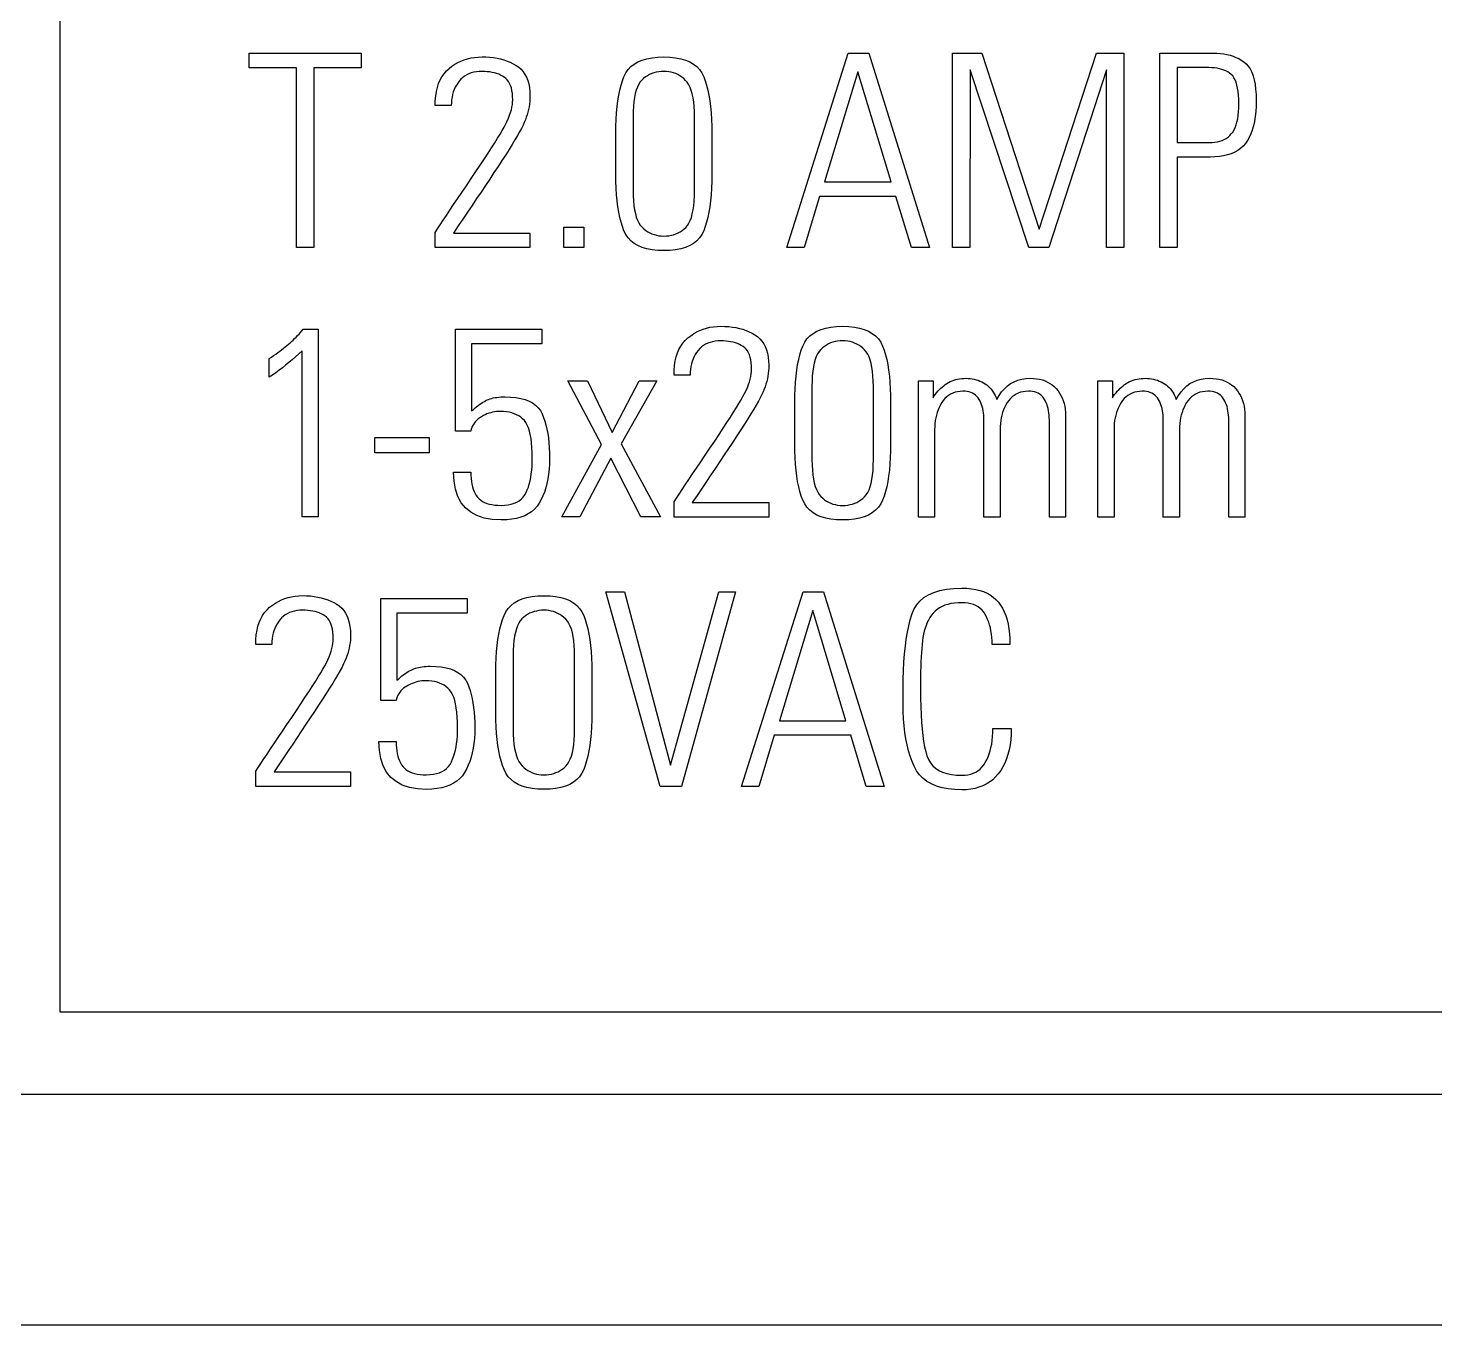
# Model space of a CAD drawing. Header units: inches. Extents: x 0.6 to 61.5, y 0.9 to 41.7.
# Drawn here: x 3.07 to 3.651, y 35.077 to 35.612 of the extents above; entities that cross this region are included whole.
import ezdxf

# ---------------------------------------------------------------- set-up
doc = ezdxf.new("R2010")
doc.units = ezdxf.units.IN
doc.header["$MEASUREMENT"] = 0
doc.layers.add('ARTWORK', color=2, linetype='Continuous')
doc.layers.add('OBJECT', color=7, linetype='Continuous')

msp = doc.modelspace()

# ---------------------------------------------------------------- linework, layer by layer
at = {"layer": 'ARTWORK'}
for points in [[(3.08339, 37.13846), (7.21339, 37.13846), (7.21339, 35.20646), (3.08339, 35.20646), (3.08339, 37.13846)], [(3.18088, 35.596), (3.16134, 35.596), (3.16134, 35.602), (3.20756, 35.602), (3.20756, 35.596), (3.18801, 35.596), (3.18801, 35.52178), (3.18088, 35.52178), (3.18088, 35.596), (3.18088, 35.596)], [(3.41701, 35.602), (3.44201, 35.52179), (3.43456, 35.52179), (3.42822, 35.54288), (3.39665, 35.54288), (3.39033, 35.52179), (3.38322, 35.52179), (3.40856, 35.602), (3.41701, 35.602), (3.41701, 35.602)], [(3.45153, 35.52178), (3.45153, 35.60199), (3.4636, 35.60199), (3.48722, 35.52941), (3.51087, 35.60199), (3.52219, 35.60199), (3.52219, 35.52178), (3.51508, 35.52178), (3.51508, 35.5951), (3.49129, 35.52178), (3.48307, 35.52178), (3.45885, 35.5951), (3.45864, 35.52178), (3.45153, 35.52178), (3.45153, 35.52178)], [(3.53711, 35.602), (3.55911, 35.602), (3.55911, 35.602), (3.5606, 35.60196), (3.56204, 35.60185), (3.56342, 35.60168), (3.56476, 35.60143), (3.56605, 35.60111), (3.56728, 35.60072), (3.56847, 35.60025), (3.5696, 35.59972), (3.57068, 35.59912), (3.57172, 35.59844), (3.57172, 35.59844), (3.57268, 35.59764), (3.57355, 35.59667), (3.57431, 35.59552), (3.57497, 35.59419), (3.57552, 35.59269), (3.57598, 35.59102), (3.57633, 35.58917), (3.57659, 35.58714), (3.57674, 35.58493), (3.57679, 35.58255), (3.57679, 35.58255), (3.57674, 35.58017), (3.57661, 35.57793), (3.57639, 35.57582), (3.57608, 35.57384), (3.57568, 35.57199), (3.5752, 35.57027), (3.57463, 35.56869), (3.57397, 35.56724), (3.57322, 35.56592), (3.57238, 35.56473), (3.57238, 35.56473), (3.57145, 35.56366), (3.5704, 35.56271), (3.56923, 35.56186), (3.56795, 35.56113), (3.56654, 35.56051), (3.56503, 35.56001), (3.56339, 35.55961), (3.56164, 35.55933), (3.55977, 35.55916), (3.55779, 35.55911), (3.54423, 35.55911), (3.54423, 35.52179), (3.53711, 35.52179), (3.53711, 35.602), (3.53711, 35.602)], [(3.27722, 35.52178), (3.23813, 35.52178), (3.23813, 35.52799), (3.23813, 35.52799), (3.23913, 35.52954), (3.24023, 35.53123), (3.24145, 35.53308), (3.24277, 35.53508), (3.2442, 35.53722), (3.24574, 35.53952), (3.24739, 35.54197), (3.24914, 35.54457), (3.251, 35.54733), (3.25296, 35.55023), (3.25296, 35.55023), (3.25491, 35.55312), (3.25673, 35.55584), (3.25842, 35.55839), (3.25998, 35.56077), (3.26141, 35.56299), (3.2627, 35.56503), (3.26387, 35.5669), (3.2649, 35.56861), (3.2658, 35.57014), (3.26657, 35.57151), (3.26657, 35.57151), (3.26724, 35.57277), (3.26785, 35.574), (3.26838, 35.57521), (3.26884, 35.57638), (3.26923, 35.57752), (3.26955, 35.57863), (3.26979, 35.57971), (3.26997, 35.58077), (3.27008, 35.58179), (3.27011, 35.58278), (3.27011, 35.58278), (3.27008, 35.58414), (3.26997, 35.5854), (3.2698, 35.58656), (3.26955, 35.58763), (3.26924, 35.58861), (3.26885, 35.58949), (3.2684, 35.59029), (3.26787, 35.59098), (3.26728, 35.59159), (3.26661, 35.5921), (3.26661, 35.5921), (3.26589, 35.59255), (3.26513, 35.59295), (3.26432, 35.5933), (3.26347, 35.5936), (3.26258, 35.59386), (3.26164, 35.59407), (3.26066, 35.59423), (3.25963, 35.59434), (3.25856, 35.59441), (3.25745, 35.59444), (3.25745, 35.59444), (3.25625, 35.5944), (3.25512, 35.59428), (3.25404, 35.59408), (3.25301, 35.59381), (3.25205, 35.59345), (3.25114, 35.59302), (3.25028, 35.59251), (3.24949, 35.59192), (3.24874, 35.59124), (3.24806, 35.59049), (3.24806, 35.59049), (3.24743, 35.58968), (3.24688, 35.58883), (3.24639, 35.58792), (3.24596, 35.58698), (3.2456, 35.58598), (3.2453, 35.58495), (3.24507, 35.58386), (3.24491, 35.58273), (3.24481, 35.58156), (3.24478, 35.58034), (3.23813, 35.58034), (3.23813, 35.58034), (3.23818, 35.58239), (3.23835, 35.58433), (3.23864, 35.58615), (3.23904, 35.58786), (3.23955, 35.58945), (3.24018, 35.59092), (3.24092, 35.59228), (3.24178, 35.59352), (3.24276, 35.59465), (3.24385, 35.59566), (3.24385, 35.59566), (3.24501, 35.59657), (3.24622, 35.59738), (3.24747, 35.5981), (3.24876, 35.59873), (3.2501, 35.59925), (3.25148, 35.59968), (3.25291, 35.60002), (3.25438, 35.60026), (3.25589, 35.6004), (3.25745, 35.60045), (3.25745, 35.60045), (3.25909, 35.60042), (3.26067, 35.60031), (3.26221, 35.60014), (3.26369, 35.59989), (3.26512, 35.59958), (3.2665, 35.59919), (3.26783, 35.59874), (3.26911, 35.59821), (3.27033, 35.59762), (3.2715, 35.59695), (3.2715, 35.59695), (3.27259, 35.59619), (3.27356, 35.59533), (3.27442, 35.59434), (3.27516, 35.59325), (3.27579, 35.59205), (3.27631, 35.59073), (3.27671, 35.5893), (3.27699, 35.58776), (3.27717, 35.5861), (3.27722, 35.58434), (3.27722, 35.58434), (3.2772, 35.58321), (3.27713, 35.58208), (3.27701, 35.58097), (3.27685, 35.57986), (3.27664, 35.57876), (3.27638, 35.57767), (3.27608, 35.57659), (3.27573, 35.57552), (3.27533, 35.57445), (3.27489, 35.5734), (3.27489, 35.5734), (3.27436, 35.57226), (3.27371, 35.57098), (3.27293, 35.56955), (3.27204, 35.56796), (3.27101, 35.56622), (3.26987, 35.56434), (3.2686, 35.5623), (3.26721, 35.56011), (3.26569, 35.55777), (3.26406, 35.55528), (3.26406, 35.55528), (3.26235, 35.5527), (3.26061, 35.55008), (3.25884, 35.54742), (3.25704, 35.54472), (3.25522, 35.54199), (3.25337, 35.53922), (3.25149, 35.53642), (3.24958, 35.53358), (3.24764, 35.5307), (3.24568, 35.52778), (3.27722, 35.52778), (3.27722, 35.52178), (3.27722, 35.52178)], [(3.35223, 35.56889), (3.35223, 35.55211), (3.35223, 35.55211), (3.3522, 35.54914), (3.3521, 35.54631), (3.35193, 35.54362), (3.3517, 35.54107), (3.3514, 35.53866), (3.35103, 35.53639), (3.3506, 35.53426), (3.3501, 35.53227), (3.34953, 35.53043), (3.3489, 35.52872), (3.3489, 35.52872), (3.34813, 35.52717), (3.34717, 35.52578), (3.34601, 35.52456), (3.34466, 35.5235), (3.34312, 35.5226), (3.34137, 35.52187), (3.33944, 35.5213), (3.3373, 35.5209), (3.33497, 35.52065), (3.33245, 35.52057), (3.33245, 35.52057), (3.32992, 35.52065), (3.32759, 35.5209), (3.32546, 35.5213), (3.32352, 35.52187), (3.32178, 35.5226), (3.32024, 35.5235), (3.31888, 35.52456), (3.31773, 35.52578), (3.31677, 35.52717), (3.31601, 35.52872), (3.31601, 35.52872), (3.31537, 35.53043), (3.3148, 35.53227), (3.3143, 35.53426), (3.31386, 35.53639), (3.31349, 35.53866), (3.31319, 35.54107), (3.31296, 35.54362), (3.31279, 35.54631), (3.31269, 35.54914), (3.31266, 35.55211), (3.31266, 35.56889), (3.31266, 35.56889), (3.31269, 35.57186), (3.31279, 35.57469), (3.31296, 35.57738), (3.31319, 35.57994), (3.31349, 35.58235), (3.31386, 35.58462), (3.3143, 35.58675), (3.3148, 35.58874), (3.31537, 35.59058), (3.31601, 35.59229), (3.31601, 35.59229), (3.31677, 35.59384), (3.31773, 35.59523), (3.31888, 35.59645), (3.32024, 35.59751), (3.32178, 35.59841), (3.32352, 35.59914), (3.32546, 35.59971), (3.32759, 35.60012), (3.32992, 35.60036), (3.33245, 35.60045), (3.33245, 35.60045), (3.33497, 35.60036), (3.3373, 35.60012), (3.33944, 35.59971), (3.34137, 35.59914), (3.34312, 35.59841), (3.34466, 35.59751), (3.34601, 35.59645), (3.34717, 35.59523), (3.34813, 35.59384), (3.3489, 35.59229), (3.3489, 35.59229), (3.34953, 35.59058), (3.3501, 35.58874), (3.3506, 35.58675), (3.35103, 35.58462), (3.3514, 35.58235), (3.3517, 35.57994), (3.35193, 35.57738), (3.3521, 35.57469), (3.3522, 35.57186), (3.35223, 35.56889)], [(3.54423, 35.56511), (3.55745, 35.56511), (3.55745, 35.56511), (3.55862, 35.56514), (3.55973, 35.56525), (3.56079, 35.56543), (3.56178, 35.56568), (3.56272, 35.566), (3.5636, 35.56639), (3.56443, 35.56685), (3.56519, 35.56739), (3.5659, 35.56799), (3.56655, 35.56866), (3.56655, 35.56866), (3.56714, 35.56943), (3.56768, 35.57031), (3.56814, 35.5713), (3.56855, 35.57239), (3.56889, 35.57359), (3.56918, 35.5749), (3.56939, 35.57632), (3.56955, 35.57784), (3.56964, 35.57948), (3.56968, 35.58122), (3.56968, 35.58122), (3.56964, 35.583), (3.56955, 35.58466), (3.56939, 35.58618), (3.56917, 35.58757), (3.56888, 35.58884), (3.56854, 35.58997), (3.56812, 35.59098), (3.56765, 35.59185), (3.56711, 35.5926), (3.56651, 35.59322), (3.56651, 35.59322), (3.56585, 35.59375), (3.56513, 35.59422), (3.56435, 35.59464), (3.56352, 35.595), (3.56263, 35.59531), (3.56168, 35.59556), (3.56068, 35.59576), (3.55962, 35.5959), (3.5585, 35.59598), (3.55733, 35.59601), (3.54423, 35.59601), (3.54423, 35.56511)], [(3.31978, 35.54533), (3.31978, 35.54533), (3.31982, 35.54312), (3.31993, 35.54107), (3.32011, 35.53917), (3.32037, 35.53742), (3.3207, 35.53584), (3.3211, 35.5344), (3.32158, 35.53312), (3.32213, 35.532), (3.32275, 35.53103), (3.32345, 35.53022), (3.32345, 35.53022), (3.3242, 35.52953), (3.32498, 35.5289), (3.3258, 35.52835), (3.32665, 35.52788), (3.32753, 35.52747), (3.32845, 35.52714), (3.32939, 35.52689), (3.33038, 35.5267), (3.3314, 35.52659), (3.33245, 35.52656), (3.33245, 35.52656), (3.33352, 35.52659), (3.33455, 35.5267), (3.33555, 35.52688), (3.33651, 35.52712), (3.33744, 35.52744), (3.33833, 35.52783), (3.33918, 35.5283), (3.33999, 35.52883), (3.34077, 35.52944), (3.34151, 35.53011), (3.34151, 35.53011), (3.34219, 35.53091), (3.3428, 35.53186), (3.34334, 35.53298), (3.34381, 35.53426), (3.34421, 35.5357), (3.34453, 35.5373), (3.34478, 35.53906), (3.34496, 35.54099), (3.34507, 35.54308), (3.3451, 35.54533), (3.3451, 35.57567), (3.3451, 35.57567), (3.34507, 35.57788), (3.34496, 35.57993), (3.34477, 35.58183), (3.34452, 35.58357), (3.34419, 35.58516), (3.34379, 35.58659), (3.34331, 35.58787), (3.34276, 35.58899), (3.34214, 35.58996), (3.34145, 35.59078), (3.34145, 35.59078), (3.3407, 35.59148), (3.33992, 35.5921), (3.3391, 35.59265), (3.33825, 35.59313), (3.33737, 35.59353), (3.33645, 35.59386), (3.3355, 35.59412), (3.33452, 35.5943), (3.3335, 35.59441), (3.33245, 35.59445), (3.33245, 35.59445), (3.33138, 35.59441), (3.33034, 35.5943), (3.32934, 35.59413), (3.32838, 35.59388), (3.32746, 35.59356), (3.32657, 35.59317), (3.32572, 35.5927), (3.32491, 35.59217), (3.32413, 35.59157), (3.3234, 35.59089), (3.3234, 35.59089), (3.32271, 35.5901), (3.3221, 35.58914), (3.32156, 35.58802), (3.32109, 35.58675), (3.32069, 35.5853), (3.32036, 35.5837), (3.32011, 35.58194), (3.31993, 35.58001), (3.31982, 35.57792), (3.31978, 35.57567), (3.31978, 35.54533), (3.31978, 35.54533)], [(3.42623, 35.54888), (3.41255, 35.5943), (3.39877, 35.54888), (3.42623, 35.54888)], [(3.29127, 35.53023), (3.29949, 35.53023), (3.29949, 35.5218), (3.29127, 35.5218), (3.29127, 35.53023), (3.29127, 35.53023)], [(3.16967, 35.476), (3.16967, 35.476), (3.17059, 35.47664), (3.17148, 35.47727), (3.17234, 35.47789), (3.17318, 35.4785), (3.17399, 35.4791), (3.17477, 35.47969), (3.17552, 35.48027), (3.17625, 35.48084), (3.17694, 35.4814), (3.17761, 35.48195), (3.17761, 35.48195), (3.17826, 35.4825), (3.1789, 35.48307), (3.17953, 35.48365), (3.18015, 35.48424), (3.18076, 35.48485), (3.18136, 35.48547), (3.18196, 35.48611), (3.18254, 35.48677), (3.18311, 35.48744), (3.18367, 35.48812), (3.18989, 35.48812), (3.18989, 35.41068), (3.18322, 35.41068), (3.18322, 35.47922), (3.18322, 35.47922), (3.18186, 35.47795), (3.18051, 35.47672), (3.17915, 35.47553), (3.17779, 35.47439), (3.17644, 35.47328), (3.17508, 35.47221), (3.17373, 35.47118), (3.17237, 35.47019), (3.17102, 35.46924), (3.16967, 35.46833), (3.16967, 35.476), (3.16967, 35.476)], [(3.28531, 35.4349), (3.28531, 35.4349), (3.28527, 35.43263), (3.28514, 35.43046), (3.28493, 35.42838), (3.28463, 35.42639), (3.28425, 35.42449), (3.28378, 35.42269), (3.28323, 35.42098), (3.2826, 35.41936), (3.28188, 35.41783), (3.28107, 35.4164), (3.28107, 35.4164), (3.28016, 35.41508), (3.2791, 35.41389), (3.27789, 35.41285), (3.27655, 35.41195), (3.27505, 35.41119), (3.27341, 35.41056), (3.27163, 35.41008), (3.2697, 35.40973), (3.26762, 35.40952), (3.26541, 35.40945), (3.26541, 35.40945), (3.26167, 35.40965), (3.25833, 35.41024), (3.25538, 35.41123), (3.25282, 35.41262), (3.25066, 35.4144), (3.24889, 35.41658), (3.24751, 35.41915), (3.24653, 35.42211), (3.24594, 35.42547), (3.24574, 35.42923), (3.25285, 35.42923), (3.25285, 35.42923), (3.25288, 35.42787), (3.25296, 35.42657), (3.2531, 35.42535), (3.2533, 35.42421), (3.25355, 35.42313), (3.25385, 35.42213), (3.25421, 35.4212), (3.25463, 35.42034), (3.2551, 35.41955), (3.25563, 35.41884), (3.25563, 35.41884), (3.25623, 35.4182), (3.25691, 35.41762), (3.25767, 35.41711), (3.25851, 35.41667), (3.25944, 35.4163), (3.26045, 35.41599), (3.26154, 35.41576), (3.26271, 35.41559), (3.26397, 35.41549), (3.26531, 35.41545), (3.26531, 35.41545), (3.26681, 35.41551), (3.26821, 35.41567), (3.2695, 35.41593), (3.27069, 35.41631), (3.27178, 35.41679), (3.27276, 35.41737), (3.27364, 35.41806), (3.27441, 35.41886), (3.27508, 35.41976), (3.27564, 35.42077), (3.27564, 35.42077), (3.27613, 35.42187), (3.27656, 35.42304), (3.27694, 35.42428), (3.27727, 35.42559), (3.27755, 35.42697), (3.27778, 35.42842), (3.27796, 35.42993), (3.27808, 35.43152), (3.27816, 35.43317), (3.27818, 35.4349), (3.27818, 35.4349), (3.27815, 35.43717), (3.27805, 35.43928), (3.27789, 35.44123), (3.27766, 35.44303), (3.27736, 35.44466), (3.277, 35.44614), (3.27657, 35.44745), (3.27608, 35.44861), (3.27553, 35.4496), (3.27491, 35.45044), (3.27491, 35.45044), (3.27421, 35.45116), (3.27346, 35.4518), (3.27263, 35.45237), (3.27174, 35.45287), (3.27078, 35.45328), (3.26976, 35.45362), (3.26867, 35.45389), (3.26752, 35.45408), (3.2663, 35.45419), (3.26502, 35.45423), (3.26502, 35.45423), (3.2642, 35.45421), (3.26339, 35.45414), (3.26259, 35.45404), (3.2618, 35.45388), (3.26102, 35.45369), (3.26025, 35.45345), (3.25949, 35.45316), (3.25874, 35.45284), (3.258, 35.45247), (3.25727, 35.45205), (3.25727, 35.45205), (3.25657, 35.4516), (3.25593, 35.45112), (3.25535, 35.45061), (3.25482, 35.45006), (3.25435, 35.44948), (3.25394, 35.44887), (3.25358, 35.44823), (3.25328, 35.44756), (3.25304, 35.44685), (3.25285, 35.44612), (3.24653, 35.44612), (3.24653, 35.48812), (3.28218, 35.48812), (3.28218, 35.48211), (3.25318, 35.48211), (3.25318, 35.45444), (3.25318, 35.45444), (3.25389, 35.45507), (3.25458, 35.45566), (3.25526, 35.45621), (3.25592, 35.45672), (3.25656, 35.45718), (3.2572, 35.45761), (3.25781, 35.458), (3.25842, 35.45835), (3.259, 35.45867), (3.25957, 35.45894), (3.25957, 35.45894), (3.26015, 35.45918), (3.26077, 35.4594), (3.26142, 35.4596), (3.2621, 35.45976), (3.26281, 35.4599), (3.26356, 35.46002), (3.26433, 35.4601), (3.26515, 35.46017), (3.26599, 35.4602), (3.26686, 35.46022), (3.26686, 35.46022), (3.26924, 35.46015), (3.27143, 35.45994), (3.27343, 35.45959), (3.27524, 35.4591), (3.27687, 35.45847), (3.27832, 35.4577), (3.27958, 35.45679), (3.28065, 35.45574), (3.28154, 35.45455), (3.28224, 35.45322), (3.28224, 35.45322), (3.28282, 35.45177), (3.28335, 35.45024), (3.28381, 35.44863), (3.28421, 35.44692), (3.28454, 35.44514), (3.28482, 35.44326), (3.28503, 35.4413), (3.28519, 35.43925), (3.28528, 35.43712), (3.28531, 35.4349), (3.28531, 35.4349)], [(3.37575, 35.41067), (3.33665, 35.41067), (3.33665, 35.41688), (3.33665, 35.41688), (3.33765, 35.41843), (3.33876, 35.42012), (3.33997, 35.42197), (3.3413, 35.42397), (3.34273, 35.42611), (3.34427, 35.42841), (3.34591, 35.43086), (3.34766, 35.43346), (3.34952, 35.43621), (3.35148, 35.43912), (3.35148, 35.43912), (3.35344, 35.44201), (3.35526, 35.44473), (3.35695, 35.44728), (3.3585, 35.44966), (3.35993, 35.45188), (3.36123, 35.45392), (3.36239, 35.45579), (3.36342, 35.4575), (3.36433, 35.45903), (3.3651, 35.4604), (3.3651, 35.4604), (3.36577, 35.46166), (3.36637, 35.46289), (3.3669, 35.46409), (3.36736, 35.46527), (3.36775, 35.46641), (3.36807, 35.46752), (3.36832, 35.4686), (3.3685, 35.46966), (3.3686, 35.47068), (3.36864, 35.47167), (3.36864, 35.47167), (3.3686, 35.47303), (3.3685, 35.47428), (3.36832, 35.47545), (3.36808, 35.47652), (3.36776, 35.4775), (3.36738, 35.47838), (3.36692, 35.47918), (3.3664, 35.47987), (3.3658, 35.48048), (3.36514, 35.48099), (3.36514, 35.48099), (3.36442, 35.48144), (3.36365, 35.48184), (3.36284, 35.48219), (3.36199, 35.48249), (3.3611, 35.48275), (3.36016, 35.48296), (3.35918, 35.48312), (3.35816, 35.48323), (3.35709, 35.4833), (3.35597, 35.48333), (3.35597, 35.48333), (3.35478, 35.48329), (3.35364, 35.48317), (3.35256, 35.48297), (3.35154, 35.4827), (3.35057, 35.48234), (3.34966, 35.48191), (3.34881, 35.4814), (3.34801, 35.4808), (3.34727, 35.48013), (3.34658, 35.47938), (3.34658, 35.47938), (3.34596, 35.47857), (3.3454, 35.47771), (3.34491, 35.47681), (3.34449, 35.47587), (3.34413, 35.47487), (3.34383, 35.47383), (3.3436, 35.47275), (3.34344, 35.47162), (3.34334, 35.47045), (3.3433, 35.46923), (3.33665, 35.46923), (3.33665, 35.46923), (3.33671, 35.47128), (3.33688, 35.47322), (3.33716, 35.47504), (3.33756, 35.47675), (3.33807, 35.47834), (3.3387, 35.47981), (3.33945, 35.48117), (3.34031, 35.48241), (3.34128, 35.48354), (3.34237, 35.48455), (3.34237, 35.48455), (3.34354, 35.48546), (3.34474, 35.48627), (3.34599, 35.48699), (3.34729, 35.48761), (3.34863, 35.48814), (3.35001, 35.48857), (3.35143, 35.48891), (3.3529, 35.48915), (3.35441, 35.48929), (3.35597, 35.48934), (3.35597, 35.48934), (3.35761, 35.4893), (3.3592, 35.4892), (3.36073, 35.48902), (3.36222, 35.48878), (3.36365, 35.48846), (3.36503, 35.48808), (3.36636, 35.48762), (3.36763, 35.4871), (3.36885, 35.4865), (3.37003, 35.48584), (3.37003, 35.48584), (3.37111, 35.48508), (3.37208, 35.48421), (3.37294, 35.48323), (3.37368, 35.48214), (3.37431, 35.48094), (3.37483, 35.47962), (3.37523, 35.47819), (3.37552, 35.47665), (3.37569, 35.47499), (3.37575, 35.47323), (3.37575, 35.47323), (3.37572, 35.4721), (3.37565, 35.47097), (3.37554, 35.46986), (3.37537, 35.46875), (3.37516, 35.46765), (3.37491, 35.46656), (3.3746, 35.46548), (3.37425, 35.46441), (3.37386, 35.46334), (3.37341, 35.46228), (3.37341, 35.46228), (3.37289, 35.46115), (3.37223, 35.45987), (3.37146, 35.45844), (3.37056, 35.45685), (3.36954, 35.45511), (3.36839, 35.45323), (3.36713, 35.45119), (3.36573, 35.449), (3.36422, 35.44666), (3.36258, 35.44417), (3.36258, 35.44417), (3.36087, 35.44159), (3.35913, 35.43897), (3.35736, 35.43631), (3.35557, 35.43361), (3.35374, 35.43088), (3.35189, 35.42811), (3.35001, 35.42531), (3.3481, 35.42247), (3.34617, 35.41959), (3.34421, 35.41667), (3.37575, 35.41667), (3.37575, 35.41067), (3.37575, 35.41067)], [(3.42601, 35.45778), (3.42601, 35.441), (3.42601, 35.441), (3.42598, 35.43803), (3.42588, 35.4352), (3.42571, 35.43251), (3.42548, 35.42996), (3.42518, 35.42755), (3.42481, 35.42528), (3.42438, 35.42315), (3.42388, 35.42116), (3.42331, 35.41932), (3.42268, 35.41761), (3.42268, 35.41761), (3.42192, 35.41606), (3.42096, 35.41467), (3.4198, 35.41345), (3.41845, 35.41239), (3.4169, 35.41149), (3.41516, 35.41076), (3.41322, 35.41019), (3.41109, 35.40978), (3.40876, 35.40954), (3.40624, 35.40946), (3.40624, 35.40946), (3.40371, 35.40954), (3.40138, 35.40978), (3.39925, 35.41019), (3.39731, 35.41076), (3.39557, 35.41149), (3.39402, 35.41239), (3.39267, 35.41345), (3.39151, 35.41467), (3.39056, 35.41606), (3.38979, 35.41761), (3.38979, 35.41761), (3.38915, 35.41932), (3.38858, 35.42116), (3.38808, 35.42315), (3.38765, 35.42528), (3.38728, 35.42755), (3.38698, 35.42996), (3.38674, 35.43251), (3.38658, 35.4352), (3.38648, 35.43803), (3.38644, 35.441), (3.38644, 35.45778), (3.38644, 35.45778), (3.38648, 35.46075), (3.38658, 35.46358), (3.38674, 35.46627), (3.38698, 35.46882), (3.38728, 35.47124), (3.38765, 35.47351), (3.38808, 35.47564), (3.38858, 35.47762), (3.38915, 35.47947), (3.38979, 35.48118), (3.38979, 35.48118), (3.39056, 35.48273), (3.39151, 35.48411), (3.39267, 35.48534), (3.39402, 35.4864), (3.39557, 35.48729), (3.39731, 35.48803), (3.39925, 35.4886), (3.40138, 35.48901), (3.40371, 35.48925), (3.40624, 35.48933), (3.40624, 35.48933), (3.40876, 35.48925), (3.41109, 35.48901), (3.41322, 35.4886), (3.41516, 35.48803), (3.4169, 35.48729), (3.41845, 35.4864), (3.4198, 35.48534), (3.42096, 35.48411), (3.42192, 35.48273), (3.42268, 35.48118), (3.42268, 35.48118), (3.42331, 35.47947), (3.42388, 35.47762), (3.42438, 35.47564), (3.42481, 35.47351), (3.42518, 35.47124), (3.42548, 35.46882), (3.42571, 35.46627), (3.42588, 35.46358), (3.42598, 35.46075), (3.42601, 35.45778)], [(3.39357, 35.43422), (3.39357, 35.43422), (3.39361, 35.43201), (3.39372, 35.42996), (3.3939, 35.42806), (3.39416, 35.42631), (3.39449, 35.42472), (3.39489, 35.42329), (3.39537, 35.42201), (3.39592, 35.42089), (3.39654, 35.41992), (3.39724, 35.41911), (3.39724, 35.41911), (3.39799, 35.41842), (3.39877, 35.41779), (3.39958, 35.41724), (3.40043, 35.41677), (3.40131, 35.41636), (3.40223, 35.41603), (3.40318, 35.41578), (3.40416, 35.41559), (3.40518, 35.41548), (3.40624, 35.41545), (3.40624, 35.41545), (3.40731, 35.41548), (3.40834, 35.41559), (3.40934, 35.41576), (3.4103, 35.41601), (3.41122, 35.41633), (3.41211, 35.41672), (3.41296, 35.41719), (3.41377, 35.41772), (3.41455, 35.41832), (3.41529, 35.419), (3.41529, 35.419), (3.41598, 35.41979), (3.41659, 35.42075), (3.41713, 35.42187), (3.4176, 35.42314), (3.41799, 35.42459), (3.41831, 35.42619), (3.41857, 35.42795), (3.41875, 35.42988), (3.41885, 35.43197), (3.41889, 35.43422), (3.41889, 35.46456), (3.41889, 35.46456), (3.41885, 35.46677), (3.41874, 35.46882), (3.41856, 35.47072), (3.4183, 35.47246), (3.41797, 35.47405), (3.41757, 35.47548), (3.4171, 35.47676), (3.41655, 35.47788), (3.41593, 35.47885), (3.41524, 35.47967), (3.41524, 35.47967), (3.41449, 35.48036), (3.4137, 35.48099), (3.41289, 35.48154), (3.41204, 35.48201), (3.41115, 35.48242), (3.41024, 35.48275), (3.40929, 35.483), (3.4083, 35.48319), (3.40729, 35.4833), (3.40624, 35.48333), (3.40624, 35.48333), (3.40516, 35.4833), (3.40413, 35.48319), (3.40313, 35.48301), (3.40217, 35.48277), (3.40124, 35.48245), (3.40036, 35.48206), (3.39951, 35.48159), (3.3987, 35.48106), (3.39792, 35.48046), (3.39718, 35.47978), (3.39718, 35.47978), (3.3965, 35.47899), (3.39588, 35.47803), (3.39534, 35.47691), (3.39487, 35.47563), (3.39447, 35.47419), (3.39415, 35.47259), (3.39389, 35.47083), (3.39371, 35.4689), (3.39361, 35.46681), (3.39357, 35.46456), (3.39357, 35.43422), (3.39357, 35.43422)], [(3.30679, 35.44057), (3.2929, 35.46678), (3.30094, 35.46678), (3.31117, 35.44558), (3.32228, 35.46678), (3.32957, 35.46678), (3.3149, 35.44089), (3.33112, 35.41068), (3.32292, 35.41068), (3.31065, 35.43493), (3.29782, 35.41068), (3.29033, 35.41068), (3.30679, 35.44057), (3.30679, 35.44057)], [(3.44416, 35.41067), (3.43751, 35.41067), (3.43751, 35.4669), (3.4435, 35.4669), (3.4435, 35.45988), (3.4435, 35.45988), (3.44397, 35.4606), (3.44447, 35.46129), (3.44499, 35.46195), (3.44553, 35.46258), (3.44609, 35.46318), (3.44667, 35.46375), (3.44728, 35.46429), (3.4479, 35.4648), (3.44855, 35.46528), (3.44922, 35.46573), (3.44922, 35.46573), (3.4499, 35.46614), (3.45061, 35.4665), (3.45134, 35.46682), (3.4521, 35.4671), (3.45287, 35.46734), (3.45366, 35.46754), (3.45448, 35.46769), (3.45532, 35.46779), (3.45617, 35.46786), (3.45705, 35.46788), (3.45705, 35.46788), (3.45795, 35.46786), (3.45882, 35.46779), (3.45967, 35.46768), (3.4605, 35.46752), (3.46131, 35.46731), (3.46209, 35.46706), (3.46285, 35.46676), (3.46359, 35.46642), (3.4643, 35.46604), (3.465, 35.4656), (3.465, 35.4656), (3.46565, 35.46513), (3.46627, 35.46462), (3.46685, 35.46406), (3.4674, 35.46347), (3.4679, 35.46284), (3.46836, 35.46217), (3.46879, 35.46146), (3.46918, 35.46072), (3.46953, 35.45993), (3.46984, 35.4591), (3.46984, 35.4591), (3.47078, 35.46077), (3.47181, 35.46227), (3.47294, 35.46358), (3.47417, 35.46473), (3.4755, 35.46569), (3.47693, 35.46648), (3.47845, 35.46709), (3.48007, 35.46753), (3.48179, 35.46779), (3.48361, 35.46788), (3.48361, 35.46788), (3.48495, 35.46784), (3.48624, 35.46771), (3.48747, 35.4675), (3.48863, 35.4672), (3.48973, 35.46682), (3.49077, 35.46635), (3.49175, 35.4658), (3.49267, 35.46516), (3.49353, 35.46443), (3.49433, 35.46362), (3.49433, 35.46362), (3.49506, 35.46273), (3.49571, 35.4618), (3.49628, 35.46081), (3.49678, 35.45977), (3.4972, 35.45868), (3.49755, 35.45754), (3.49782, 35.45634), (3.49801, 35.4551), (3.49812, 35.4538), (3.49816, 35.45245), (3.49816, 35.41067), (3.4915, 35.41067), (3.4915, 35.45078), (3.4915, 35.45078), (3.49148, 35.45176), (3.49142, 35.45271), (3.49132, 35.45363), (3.49118, 35.45452), (3.491, 35.45537), (3.49078, 35.4562), (3.49052, 35.45699), (3.49022, 35.45775), (3.48989, 35.45848), (3.48951, 35.45917), (3.48951, 35.45917), (3.48908, 35.45981), (3.4886, 35.46039), (3.48806, 35.46089), (3.48747, 35.46133), (3.48683, 35.4617), (3.48614, 35.46201), (3.48539, 35.46224), (3.48459, 35.46241), (3.48374, 35.46251), (3.48283, 35.46255), (3.48283, 35.46255), (3.4817, 35.4625), (3.48063, 35.46236), (3.47962, 35.46212), (3.47866, 35.46179), (3.47776, 35.46137), (3.47692, 35.46085), (3.47613, 35.46024), (3.4754, 35.45953), (3.47473, 35.45873), (3.47411, 35.45784), (3.47411, 35.45784), (3.47355, 35.45688), (3.47305, 35.45588), (3.47261, 35.45486), (3.47222, 35.4538), (3.4719, 35.45271), (3.47163, 35.45159), (3.47143, 35.45043), (3.47128, 35.44925), (3.47119, 35.44803), (3.47116, 35.44678), (3.47116, 35.41067), (3.4645, 35.41067), (3.4645, 35.45078), (3.4645, 35.45078), (3.46448, 35.45176), (3.46442, 35.45271), (3.46432, 35.45363), (3.46418, 35.45452), (3.464, 35.45537), (3.46378, 35.4562), (3.46352, 35.45699), (3.46322, 35.45775), (3.46288, 35.45848), (3.4625, 35.45917), (3.4625, 35.45917), (3.46207, 35.45981), (3.46159, 35.46039), (3.46106, 35.46089), (3.46047, 35.46133), (3.45983, 35.4617), (3.45914, 35.46201), (3.45839, 35.46224), (3.45759, 35.46241), (3.45674, 35.46251), (3.45583, 35.46255), (3.45583, 35.46255), (3.4547, 35.4625), (3.45363, 35.46236), (3.45262, 35.46212), (3.45166, 35.46179), (3.45076, 35.46137), (3.44992, 35.46085), (3.44913, 35.46024), (3.4484, 35.45953), (3.44773, 35.45873), (3.44711, 35.45784), (3.44711, 35.45784), (3.44655, 35.45688), (3.44605, 35.45588), (3.44561, 35.45486), (3.44522, 35.4538), (3.4449, 35.45271), (3.44463, 35.45159), (3.44443, 35.45043), (3.44428, 35.44925), (3.44419, 35.44803), (3.44416, 35.44678), (3.44416, 35.41067), (3.44416, 35.41067)], [(3.51816, 35.41067), (3.51151, 35.41067), (3.51151, 35.4669), (3.5175, 35.4669), (3.5175, 35.45988), (3.5175, 35.45988), (3.51797, 35.4606), (3.51847, 35.46129), (3.51899, 35.46195), (3.51953, 35.46258), (3.52009, 35.46318), (3.52067, 35.46375), (3.52128, 35.46429), (3.5219, 35.4648), (3.52255, 35.46528), (3.52322, 35.46573), (3.52322, 35.46573), (3.52391, 35.46614), (3.52461, 35.4665), (3.52534, 35.46682), (3.5261, 35.4671), (3.52687, 35.46734), (3.52767, 35.46754), (3.52848, 35.46769), (3.52932, 35.46779), (3.53017, 35.46786), (3.53105, 35.46788), (3.53105, 35.46788), (3.53195, 35.46786), (3.53282, 35.46779), (3.53368, 35.46768), (3.5345, 35.46752), (3.53531, 35.46731), (3.53609, 35.46706), (3.53685, 35.46676), (3.53759, 35.46642), (3.53831, 35.46604), (3.539, 35.4656), (3.539, 35.4656), (3.53966, 35.46513), (3.54028, 35.46462), (3.54086, 35.46406), (3.5414, 35.46347), (3.5419, 35.46284), (3.54236, 35.46217), (3.54279, 35.46146), (3.54318, 35.46072), (3.54353, 35.45993), (3.54384, 35.4591), (3.54384, 35.4591), (3.54478, 35.46077), (3.54581, 35.46227), (3.54695, 35.46358), (3.54817, 35.46473), (3.5495, 35.46569), (3.55093, 35.46648), (3.55245, 35.46709), (3.55407, 35.46753), (3.55579, 35.46779), (3.55761, 35.46788), (3.55761, 35.46788), (3.55896, 35.46784), (3.56024, 35.46771), (3.56147, 35.4675), (3.56263, 35.4672), (3.56373, 35.46682), (3.56478, 35.46635), (3.56576, 35.4658), (3.56668, 35.46516), (3.56753, 35.46443), (3.56833, 35.46362), (3.56833, 35.46362), (3.56906, 35.46273), (3.56971, 35.4618), (3.57029, 35.46081), (3.57078, 35.45977), (3.57121, 35.45868), (3.57155, 35.45754), (3.57182, 35.45634), (3.57201, 35.4551), (3.57213, 35.4538), (3.57216, 35.45245), (3.57216, 35.41067), (3.5655, 35.41067), (3.5655, 35.45078), (3.5655, 35.45078), (3.56548, 35.45176), (3.56542, 35.45271), (3.56532, 35.45363), (3.56518, 35.45452), (3.565, 35.45537), (3.56478, 35.4562), (3.56452, 35.45699), (3.56422, 35.45775), (3.56389, 35.45848), (3.56351, 35.45917), (3.56351, 35.45917), (3.56308, 35.45981), (3.5626, 35.46039), (3.56206, 35.46089), (3.56147, 35.46133), (3.56083, 35.4617), (3.56014, 35.46201), (3.55939, 35.46224), (3.55859, 35.46241), (3.55774, 35.46251), (3.55683, 35.46255), (3.55683, 35.46255), (3.5557, 35.4625), (3.55464, 35.46236), (3.55362, 35.46212), (3.55267, 35.46179), (3.55177, 35.46137), (3.55092, 35.46085), (3.55013, 35.46024), (3.5494, 35.45953), (3.54873, 35.45873), (3.54811, 35.45784), (3.54811, 35.45784), (3.54755, 35.45688), (3.54705, 35.45588), (3.54661, 35.45486), (3.54623, 35.4538), (3.5459, 35.45271), (3.54564, 35.45159), (3.54543, 35.45043), (3.54528, 35.44925), (3.54519, 35.44803), (3.54516, 35.44678), (3.54516, 35.41067), (3.5385, 35.41067), (3.5385, 35.45078), (3.5385, 35.45078), (3.53848, 35.45176), (3.53842, 35.45271), (3.53832, 35.45363), (3.53818, 35.45452), (3.538, 35.45537), (3.53778, 35.4562), (3.53752, 35.45699), (3.53722, 35.45775), (3.53688, 35.45848), (3.5365, 35.45917), (3.5365, 35.45917), (3.53607, 35.45981), (3.53559, 35.46039), (3.53506, 35.46089), (3.53447, 35.46133), (3.53383, 35.4617), (3.53314, 35.46201), (3.53239, 35.46224), (3.53159, 35.46241), (3.53074, 35.46251), (3.52983, 35.46255), (3.52983, 35.46255), (3.5287, 35.4625), (3.52764, 35.46236), (3.52662, 35.46212), (3.52567, 35.46179), (3.52477, 35.46137), (3.52392, 35.46085), (3.52313, 35.46024), (3.5224, 35.45953), (3.52173, 35.45873), (3.52111, 35.45784), (3.52111, 35.45784), (3.52055, 35.45688), (3.52005, 35.45588), (3.51961, 35.45486), (3.51923, 35.4538), (3.5189, 35.45271), (3.51864, 35.45159), (3.51843, 35.45043), (3.51828, 35.44925), (3.51819, 35.44803), (3.51816, 35.44678), (3.51816, 35.41067), (3.51816, 35.41067)], [(3.21325, 35.44345), (3.2357, 35.44345), (3.2357, 35.43712), (3.21325, 35.43712), (3.21325, 35.44345), (3.21325, 35.44345)], [(3.4312, 35.33972), (3.4312, 35.33972), (3.43123, 35.3436), (3.43134, 35.34731), (3.43151, 35.35083), (3.43176, 35.35417), (3.43208, 35.35734), (3.43247, 35.36032), (3.43294, 35.36312), (3.43347, 35.36575), (3.43407, 35.36819), (3.43475, 35.37046), (3.43475, 35.37046), (3.4356, 35.37253), (3.43672, 35.37437), (3.43811, 35.37601), (3.43977, 35.37742), (3.4417, 35.37862), (3.4439, 35.37959), (3.44637, 35.38036), (3.44912, 35.3809), (3.45213, 35.38123), (3.45542, 35.38133), (3.45542, 35.38133), (3.45743, 35.38128), (3.45932, 35.3811), (3.46111, 35.38081), (3.46278, 35.38041), (3.46435, 35.37989), (3.4658, 35.37925), (3.46714, 35.3785), (3.46836, 35.37763), (3.46947, 35.37665), (3.47047, 35.37556), (3.47047, 35.37556), (3.47137, 35.37434), (3.47218, 35.37301), (3.47288, 35.37156), (3.4735, 35.36999), (3.47402, 35.36831), (3.47444, 35.3665), (3.47477, 35.36458), (3.47501, 35.36254), (3.47515, 35.36039), (3.4752, 35.35811), (3.46786, 35.35811), (3.46786, 35.35811), (3.46783, 35.3596), (3.46775, 35.36103), (3.4676, 35.3624), (3.4674, 35.36372), (3.46715, 35.36498), (3.46684, 35.36619), (3.46647, 35.36735), (3.46604, 35.36845), (3.46556, 35.3695), (3.46503, 35.3705), (3.46503, 35.3705), (3.46442, 35.37142), (3.46374, 35.37224), (3.46297, 35.37296), (3.46213, 35.37359), (3.46121, 35.37412), (3.46021, 35.37455), (3.45913, 35.37489), (3.45797, 35.37513), (3.45673, 35.37527), (3.45542, 35.37532), (3.45542, 35.37532), (3.45382, 35.37528), (3.45231, 35.37515), (3.4509, 35.37493), (3.44957, 35.37463), (3.44834, 35.37425), (3.44721, 35.37377), (3.44616, 35.37321), (3.44521, 35.37257), (3.44435, 35.37183), (3.44358, 35.37101), (3.44358, 35.37101), (3.44289, 35.37012), (3.44225, 35.36917), (3.44167, 35.36816), (3.44114, 35.3671), (3.44067, 35.36598), (3.44025, 35.3648), (3.43989, 35.36357), (3.43958, 35.36228), (3.43932, 35.36093), (3.43913, 35.35953), (3.43913, 35.35953), (3.43897, 35.35804), (3.43883, 35.35645), (3.43871, 35.35474), (3.4386, 35.35292), (3.43851, 35.351), (3.43844, 35.34896), (3.43838, 35.34681), (3.43834, 35.34456), (3.43831, 35.34219), (3.43831, 35.33972), (3.43831, 35.33972), (3.43833, 35.33595), (3.43841, 35.33241), (3.43855, 35.32909), (3.43873, 35.326), (3.43897, 35.32313), (3.43927, 35.32049), (3.43961, 35.31808), (3.44001, 35.3159), (3.44047, 35.31394), (3.44097, 35.31221), (3.44097, 35.31221), (3.4416, 35.31067), (3.4424, 35.30929), (3.44339, 35.30808), (3.44457, 35.30703), (3.44592, 35.30614), (3.44746, 35.30541), (3.44917, 35.30485), (3.45107, 35.30445), (3.45315, 35.30421), (3.45542, 35.30413), (3.45542, 35.30413), (3.4567, 35.30418), (3.4579, 35.30434), (3.45904, 35.3046), (3.46011, 35.30497), (3.46111, 35.30545), (3.46204, 35.30603), (3.4629, 35.30672), (3.46369, 35.30751), (3.46442, 35.30842), (3.46507, 35.30943), (3.46507, 35.30943), (3.46566, 35.31053), (3.4662, 35.3117), (3.46666, 35.31293), (3.46707, 35.31423), (3.46741, 35.3156), (3.4677, 35.31703), (3.46791, 35.31854), (3.46807, 35.3201), (3.46816, 35.32174), (3.4682, 35.32345), (3.47575, 35.32345), (3.47575, 35.32345), (3.4757, 35.32107), (3.47554, 35.31881), (3.47527, 35.31666), (3.4749, 35.31462), (3.47442, 35.31269), (3.47383, 35.31087), (3.47314, 35.30916), (3.47234, 35.30757), (3.47143, 35.30608), (3.47042, 35.30471), (3.47042, 35.30471), (3.4693, 35.30345), (3.46811, 35.30233), (3.46682, 35.30134), (3.46545, 35.30048), (3.464, 35.29976), (3.46245, 35.29917), (3.46083, 35.2987), (3.45911, 35.29838), (3.45731, 35.29818), (3.45542, 35.29811), (3.45542, 35.29811), (3.45248, 35.29821), (3.44976, 35.2985), (3.44725, 35.29899), (3.44495, 35.29967), (3.44287, 35.30055), (3.44101, 35.30162), (3.43936, 35.30289), (3.43792, 35.30436), (3.4367, 35.30602), (3.4357, 35.30788), (3.4357, 35.30788), (3.43484, 35.30989), (3.43407, 35.31203), (3.43339, 35.31429), (3.43281, 35.31667), (3.43232, 35.31917), (3.43191, 35.32179), (3.4316, 35.32454), (3.43137, 35.32741), (3.43124, 35.3304), (3.4312, 35.33351), (3.4312, 35.33972), (3.4312, 35.33972)], [(3.20322, 35.29956), (3.16412, 35.29956), (3.16412, 35.30577), (3.16412, 35.30577), (3.16512, 35.30732), (3.16623, 35.30901), (3.16745, 35.31086), (3.16877, 35.31286), (3.1702, 35.315), (3.17174, 35.3173), (3.17339, 35.31975), (3.17514, 35.32235), (3.17699, 35.3251), (3.17896, 35.32801), (3.17896, 35.32801), (3.18091, 35.3309), (3.18273, 35.33362), (3.18442, 35.33617), (3.18598, 35.33855), (3.1874, 35.34076), (3.1887, 35.34281), (3.18986, 35.34468), (3.1909, 35.34639), (3.1918, 35.34792), (3.19257, 35.34928), (3.19257, 35.34928), (3.19324, 35.35055), (3.19384, 35.35178), (3.19438, 35.35298), (3.19484, 35.35416), (3.19523, 35.3553), (3.19554, 35.35641), (3.19579, 35.35749), (3.19597, 35.35854), (3.19608, 35.35957), (3.19611, 35.36056), (3.19611, 35.36056), (3.19608, 35.36191), (3.19597, 35.36317), (3.1958, 35.36434), (3.19555, 35.36541), (3.19524, 35.36639), (3.19485, 35.36727), (3.1944, 35.36806), (3.19387, 35.36876), (3.19328, 35.36937), (3.19261, 35.36988), (3.19261, 35.36988), (3.19189, 35.37033), (3.19113, 35.37073), (3.19032, 35.37108), (3.18947, 35.37138), (3.18857, 35.37164), (3.18764, 35.37185), (3.18666, 35.37201), (3.18563, 35.37212), (3.18456, 35.37219), (3.18344, 35.37221), (3.18344, 35.37221), (3.18225, 35.37218), (3.18112, 35.37206), (3.18004, 35.37186), (3.17901, 35.37159), (3.17805, 35.37123), (3.17714, 35.3708), (3.17628, 35.37029), (3.17548, 35.36969), (3.17474, 35.36902), (3.17406, 35.36827), (3.17406, 35.36827), (3.17343, 35.36746), (3.17288, 35.3666), (3.17239, 35.3657), (3.17196, 35.36475), (3.1716, 35.36376), (3.1713, 35.36272), (3.17107, 35.36164), (3.17091, 35.36051), (3.17081, 35.35934), (3.17078, 35.35812), (3.16412, 35.35812), (3.16412, 35.35812), (3.16418, 35.36017), (3.16435, 35.36211), (3.16464, 35.36393), (3.16503, 35.36564), (3.16555, 35.36722), (3.16618, 35.3687), (3.16692, 35.37006), (3.16778, 35.3713), (3.16876, 35.37243), (3.16985, 35.37344), (3.16985, 35.37344), (3.17101, 35.37435), (3.17222, 35.37516), (3.17347, 35.37588), (3.17476, 35.3765), (3.1761, 35.37703), (3.17748, 35.37746), (3.1789, 35.3778), (3.18037, 35.37804), (3.18189, 35.37818), (3.18344, 35.37823), (3.18344, 35.37823), (3.18508, 35.37819), (3.18667, 35.37809), (3.18821, 35.37791), (3.18969, 35.37767), (3.19112, 35.37735), (3.1925, 35.37697), (3.19383, 35.37651), (3.1951, 35.37599), (3.19633, 35.37539), (3.1975, 35.37473), (3.1975, 35.37473), (3.19858, 35.37397), (3.19956, 35.3731), (3.20041, 35.37212), (3.20116, 35.37103), (3.20179, 35.36982), (3.2023, 35.36851), (3.20271, 35.36708), (3.20299, 35.36554), (3.20316, 35.36388), (3.20322, 35.36212), (3.20322, 35.36212), (3.2032, 35.36098), (3.20313, 35.35986), (3.20301, 35.35875), (3.20285, 35.35764), (3.20264, 35.35654), (3.20238, 35.35545), (3.20208, 35.35437), (3.20173, 35.3533), (3.20133, 35.35223), (3.20089, 35.35117), (3.20089, 35.35117), (3.20036, 35.35004), (3.19971, 35.34876), (3.19893, 35.34733), (3.19804, 35.34574), (3.19701, 35.344), (3.19587, 35.34211), (3.1946, 35.34008), (3.19321, 35.33789), (3.19169, 35.33555), (3.19006, 35.33306), (3.19006, 35.33306), (3.18834, 35.33048), (3.18661, 35.32786), (3.18484, 35.3252), (3.18304, 35.3225), (3.18122, 35.31977), (3.17936, 35.317), (3.17748, 35.3142), (3.17558, 35.31136), (3.17364, 35.30848), (3.17168, 35.30556), (3.20322, 35.30556), (3.20322, 35.29956), (3.20322, 35.29956)], [(3.25449, 35.32379), (3.25449, 35.32379), (3.25445, 35.32152), (3.25432, 35.31935), (3.25411, 35.31727), (3.25381, 35.31528), (3.25343, 35.31338), (3.25296, 35.31158), (3.25241, 35.30987), (3.25178, 35.30825), (3.25106, 35.30672), (3.25026, 35.30529), (3.25026, 35.30529), (3.24934, 35.30397), (3.24828, 35.30278), (3.24708, 35.30174), (3.24573, 35.30084), (3.24423, 35.30007), (3.2426, 35.29945), (3.24081, 35.29897), (3.23888, 35.29862), (3.23681, 35.29841), (3.23459, 35.29834), (3.23459, 35.29834), (3.23086, 35.29854), (3.22751, 35.29913), (3.22456, 35.30012), (3.22201, 35.30151), (3.21984, 35.30329), (3.21807, 35.30546), (3.21669, 35.30804), (3.21571, 35.311), (3.21512, 35.31436), (3.21492, 35.31812), (3.22203, 35.31812), (3.22203, 35.31812), (3.22206, 35.31676), (3.22214, 35.31546), (3.22228, 35.31424), (3.22248, 35.3131), (3.22273, 35.31202), (3.22303, 35.31102), (3.2234, 35.31009), (3.22381, 35.30923), (3.22428, 35.30844), (3.22481, 35.30773), (3.22481, 35.30773), (3.22541, 35.30709), (3.22609, 35.30651), (3.22685, 35.306), (3.2277, 35.30556), (3.22863, 35.30519), (3.22963, 35.30488), (3.23072, 35.30465), (3.2319, 35.30448), (3.23315, 35.30438), (3.23449, 35.30434), (3.23449, 35.30434), (3.23599, 35.3044), (3.23739, 35.30456), (3.23869, 35.30482), (3.23987, 35.30519), (3.24096, 35.30567), (3.24194, 35.30626), (3.24282, 35.30695), (3.24359, 35.30775), (3.24426, 35.30865), (3.24482, 35.30966), (3.24482, 35.30966), (3.24531, 35.31076), (3.24574, 35.31193), (3.24613, 35.31317), (3.24646, 35.31448), (3.24674, 35.31586), (3.24696, 35.31731), (3.24714, 35.31882), (3.24727, 35.32041), (3.24734, 35.32206), (3.24737, 35.32379), (3.24737, 35.32379), (3.24733, 35.32606), (3.24723, 35.32817), (3.24707, 35.33012), (3.24684, 35.33192), (3.24655, 35.33355), (3.24618, 35.33503), (3.24576, 35.33634), (3.24527, 35.3375), (3.24471, 35.33849), (3.24409, 35.33933), (3.24409, 35.33933), (3.2434, 35.34005), (3.24264, 35.34069), (3.24181, 35.34126), (3.24092, 35.34176), (3.23997, 35.34217), (3.23894, 35.34251), (3.23786, 35.34278), (3.2367, 35.34297), (3.23548, 35.34308), (3.2342, 35.34312), (3.2342, 35.34312), (3.23338, 35.3431), (3.23257, 35.34303), (3.23177, 35.34292), (3.23098, 35.34277), (3.2302, 35.34258), (3.22943, 35.34234), (3.22867, 35.34205), (3.22792, 35.34173), (3.22718, 35.34135), (3.22645, 35.34094), (3.22645, 35.34094), (3.22575, 35.34049), (3.22511, 35.34001), (3.22453, 35.33949), (3.224, 35.33895), (3.22353, 35.33837), (3.22312, 35.33776), (3.22276, 35.33712), (3.22246, 35.33645), (3.22222, 35.33574), (3.22203, 35.33501), (3.21571, 35.33501), (3.21571, 35.37701), (3.25137, 35.37701), (3.25137, 35.371), (3.22237, 35.371), (3.22237, 35.34333), (3.22237, 35.34333), (3.22307, 35.34396), (3.22376, 35.34455), (3.22444, 35.3451), (3.2251, 35.3456), (3.22575, 35.34607), (3.22638, 35.3465), (3.227, 35.34689), (3.2276, 35.34724), (3.22818, 35.34756), (3.22876, 35.34783), (3.22876, 35.34783), (3.22934, 35.34807), (3.22995, 35.34829), (3.2306, 35.34848), (3.23128, 35.34865), (3.23199, 35.34879), (3.23274, 35.3489), (3.23352, 35.34899), (3.23433, 35.34906), (3.23517, 35.34909), (3.23605, 35.34911), (3.23605, 35.34911), (3.23842, 35.34904), (3.24061, 35.34883), (3.24261, 35.34848), (3.24443, 35.34799), (3.24606, 35.34736), (3.2475, 35.34659), (3.24876, 35.34568), (3.24983, 35.34463), (3.25072, 35.34344), (3.25142, 35.34211), (3.25142, 35.34211), (3.25201, 35.34066), (3.25253, 35.33913), (3.25299, 35.33752), (3.25339, 35.33581), (3.25373, 35.33402), (3.254, 35.33215), (3.25422, 35.33019), (3.25437, 35.32814), (3.25446, 35.32601), (3.25449, 35.32379), (3.25449, 35.32379)], [(3.30275, 35.34667), (3.30275, 35.32989), (3.30275, 35.32989), (3.30272, 35.32692), (3.30262, 35.32409), (3.30245, 35.3214), (3.30222, 35.31884), (3.30192, 35.31643), (3.30155, 35.31417), (3.30112, 35.31204), (3.30062, 35.31005), (3.30005, 35.3082), (3.29942, 35.3065), (3.29942, 35.3065), (3.29865, 35.30495), (3.29769, 35.30356), (3.29654, 35.30234), (3.29518, 35.30128), (3.29364, 35.30038), (3.29189, 35.29965), (3.28996, 35.29908), (3.28782, 35.29867), (3.2855, 35.29843), (3.28297, 35.29835), (3.28297, 35.29835), (3.28045, 35.29843), (3.27811, 35.29867), (3.27598, 35.29908), (3.27404, 35.29965), (3.2723, 35.30038), (3.27076, 35.30128), (3.26941, 35.30234), (3.26825, 35.30356), (3.26729, 35.30495), (3.26653, 35.3065), (3.26653, 35.3065), (3.26589, 35.3082), (3.26532, 35.31005), (3.26482, 35.31204), (3.26438, 35.31417), (3.26402, 35.31643), (3.26371, 35.31884), (3.26348, 35.3214), (3.26331, 35.32409), (3.26321, 35.32692), (3.26318, 35.32989), (3.26318, 35.34667), (3.26318, 35.34667), (3.26321, 35.34964), (3.26331, 35.35247), (3.26348, 35.35516), (3.26371, 35.35771), (3.26402, 35.36012), (3.26438, 35.36239), (3.26482, 35.36452), (3.26532, 35.36651), (3.26589, 35.36836), (3.26653, 35.37007), (3.26653, 35.37007), (3.26729, 35.37162), (3.26825, 35.373), (3.26941, 35.37423), (3.27076, 35.37529), (3.2723, 35.37618), (3.27404, 35.37692), (3.27598, 35.37749), (3.27811, 35.3779), (3.28045, 35.37814), (3.28297, 35.37822), (3.28297, 35.37822), (3.2855, 35.37814), (3.28782, 35.3779), (3.28996, 35.37749), (3.29189, 35.37692), (3.29364, 35.37618), (3.29518, 35.37529), (3.29654, 35.37423), (3.29769, 35.373), (3.29865, 35.37162), (3.29942, 35.37007), (3.29942, 35.37007), (3.30005, 35.36836), (3.30062, 35.36651), (3.30112, 35.36452), (3.30155, 35.36239), (3.30192, 35.36012), (3.30222, 35.35771), (3.30245, 35.35516), (3.30262, 35.35247), (3.30272, 35.34964), (3.30275, 35.34667)], [(3.35509, 35.37978), (3.36201, 35.37978), (3.33979, 35.29957), (3.3309, 35.29957), (3.30856, 35.37978), (3.31617, 35.37978), (3.33516, 35.30828), (3.35509, 35.37978), (3.35509, 35.37978)], [(3.39835, 35.37977), (3.42335, 35.29956), (3.4159, 35.29956), (3.40955, 35.32066), (3.37798, 35.32066), (3.37166, 35.29956), (3.36455, 35.29956), (3.3899, 35.37977), (3.39835, 35.37977), (3.39835, 35.37977)], [(3.27031, 35.32311), (3.27031, 35.32311), (3.27034, 35.3209), (3.27045, 35.31885), (3.27064, 35.31695), (3.27089, 35.3152), (3.27122, 35.31361), (3.27163, 35.31218), (3.2721, 35.3109), (3.27265, 35.30978), (3.27328, 35.30881), (3.27397, 35.308), (3.27397, 35.308), (3.27472, 35.3073), (3.2755, 35.30668), (3.27632, 35.30613), (3.27717, 35.30565), (3.27805, 35.30525), (3.27897, 35.30492), (3.27992, 35.30466), (3.2809, 35.30448), (3.28192, 35.30437), (3.28297, 35.30433), (3.28297, 35.30433), (3.28404, 35.30437), (3.28507, 35.30448), (3.28607, 35.30465), (3.28703, 35.3049), (3.28796, 35.30522), (3.28885, 35.30561), (3.2897, 35.30607), (3.29051, 35.30661), (3.29129, 35.30721), (3.29203, 35.30789), (3.29203, 35.30789), (3.29271, 35.30868), (3.29332, 35.30964), (3.29386, 35.31075), (3.29433, 35.31203), (3.29473, 35.31347), (3.29505, 35.31508), (3.2953, 35.31684), (3.29548, 35.31877), (3.29559, 35.32086), (3.29562, 35.32311), (3.29562, 35.35345), (3.29562, 35.35345), (3.29559, 35.35565), (3.29548, 35.35771), (3.2953, 35.35961), (3.29504, 35.36135), (3.29471, 35.36294), (3.29431, 35.36437), (3.29383, 35.36565), (3.29329, 35.36677), (3.29266, 35.36774), (3.29197, 35.36856), (3.29197, 35.36856), (3.29122, 35.36925), (3.29044, 35.36988), (3.28962, 35.37043), (3.28877, 35.3709), (3.28789, 35.37131), (3.28697, 35.37164), (3.28602, 35.37189), (3.28504, 35.37208), (3.28402, 35.37219), (3.28297, 35.37222), (3.28297, 35.37222), (3.2819, 35.37219), (3.28086, 35.37208), (3.27987, 35.3719), (3.2789, 35.37166), (3.27798, 35.37134), (3.27709, 35.37094), (3.27624, 35.37048), (3.27543, 35.36995), (3.27466, 35.36934), (3.27392, 35.36867), (3.27392, 35.36867), (3.27323, 35.36787), (3.27262, 35.36692), (3.27208, 35.3658), (3.27161, 35.36452), (3.27121, 35.36308), (3.27088, 35.36148), (3.27063, 35.35971), (3.27045, 35.35779), (3.27034, 35.3557), (3.27031, 35.35345), (3.27031, 35.32311), (3.27031, 35.32311)], [(3.40757, 35.32666), (3.39389, 35.37208), (3.38011, 35.32666), (3.40757, 35.32666)]]:
    msp.add_lwpolyline(points, dxfattribs=at)
at = {"layer": 'OBJECT'}
for p, q in [((34.16918, 35.17246), (1.29918, 35.17246)), ((1.29918, 35.07746), (34.16918, 35.07746))]:
    msp.add_line(p, q, dxfattribs=at)

doc.saveas('drawing.dxf')
